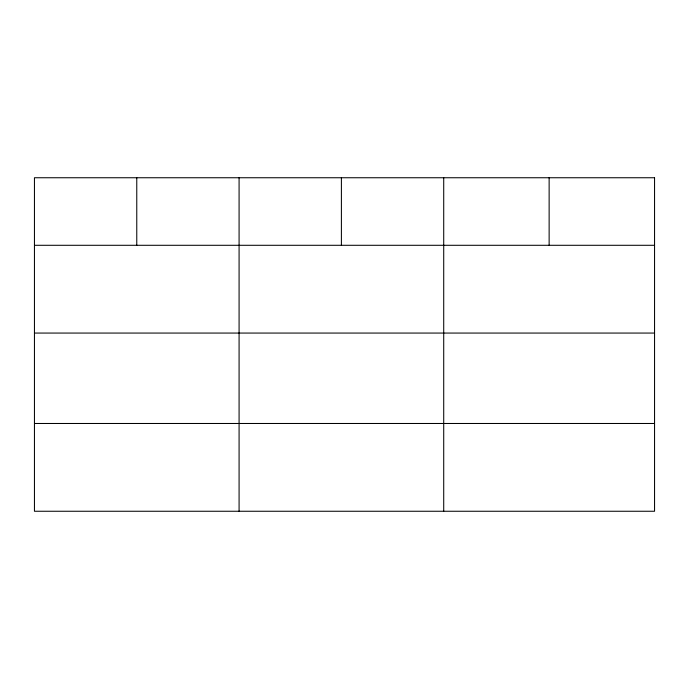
<?xml version="1.0" encoding="UTF-8"?>
<svg xmlns="http://www.w3.org/2000/svg" width="689" height="689" viewBox="0 0 689 689"><rect width="100%" height="100%" fill="white"/><g stroke="black" fill="none" stroke-linecap="round" stroke-linejoin="round"><path stroke-width="1.03" d="M34.45 245.293L654.55 245.293M34.45 333.063L654.55 333.063M34.45 423.485L654.55 423.485M549.133 177.745L549.133 245.293M443.716 177.745L443.716 511.255M341.399 177.745L341.399 245.293M239.083 177.745L239.083 511.255M136.767 177.745L136.767 245.293M654.55 177.745L34.45 177.745L34.45 511.255L654.55 511.255L654.55 177.745"/></g></svg>
